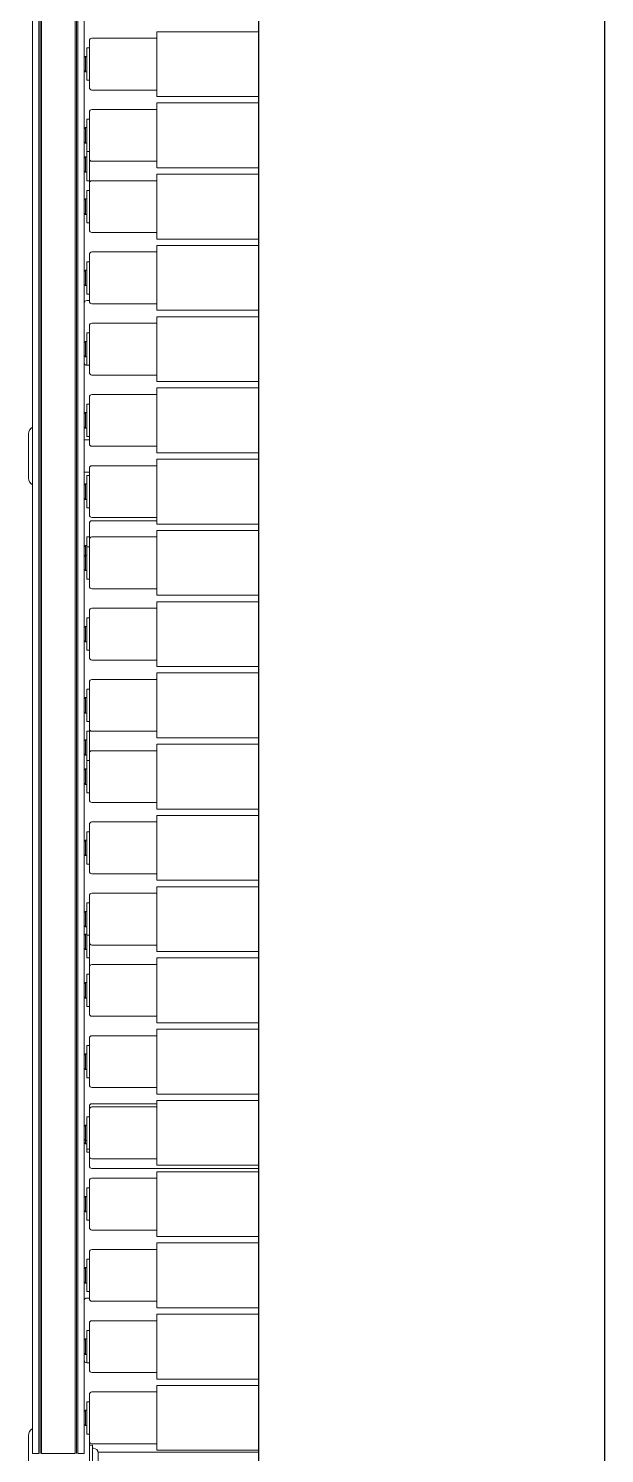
# Model space of a CAD drawing. Header units: metres. Extents: x 51 to 52746, y -259 to 37569.
# Drawn here: x 52301 to 52746, y 33366 to 34466 of the extents above; entities that cross this region are included whole.
import ezdxf

# ---------------------------------------------------------------- set-up
doc = ezdxf.new("R2010")
doc.units = ezdxf.units.M
doc.header["$LTSCALE"] = 500
doc.layers.add('QUOTA', color=4, linetype='Continuous')
doc.layers.add('Visible (ISO)', color=7, linetype='Continuous')

msp = doc.modelspace()

# ---------------------------------------------------------------- linework, layer by layer
at = {"linetype": 'Continuous', "lineweight": -3}
msp.add_line((52745.58, 37569.354), (52745.58, 22769.354), dxfattribs=at)
msp.add_line((52745.58, 37569.354), (52745.58, 22769.354), dxfattribs=at)
msp.add_line((52745.58, 37569.354), (52745.58, 22769.354), dxfattribs=at)
at = {"layer": 'QUOTA', "color": 30, "linetype": 'Continuous', "lineweight": -3}
msp.add_line((52478.914, 23036.021), (52478.914, 37302.688), dxfattribs=at)
at = {"layer": 'Visible (ISO)', "color": 4, "lineweight": 5}
for p, q in [((52304.066, 33366.209), (52304.066, 34906.209)), ((52309.066, 33366.209), (52309.066, 34906.209)), ((52310.066, 33366.209), (52310.066, 34906.209)), ((52311.066, 33366.209), (52311.066, 34906.209)), ((52337.066, 33366.209), (52337.066, 34906.209)), ((52338.066, 33366.209), (52338.066, 34906.209)), ((52339.066, 33366.209), (52339.066, 34906.209)), ((52344.066, 33366.209), (52344.066, 34906.209)), ((52400.066, 34463.709), (52400.066, 34413.709)), ((52400.066, 34463.709), (52478.914, 34463.709)), ((52348.066, 34420.709), (52348.066, 34456.709)), ((52350.066, 34458.709), (52400.066, 34458.709)), ((52344.066, 34443.709), (52345.066, 34444.709)), ((52345.066, 34444.709), (52345.066, 34432.709)), ((52345.066, 34444.709), (52346.066, 34444.709)), ((52346.066, 34426.209), (52346.066, 34451.209)), ((52346.066, 34451.209), (52348.066, 34451.209)), ((52344.066, 34433.709), (52345.066, 34432.709)), ((52345.066, 34432.709), (52346.066, 34432.709)), ((52346.066, 34426.209), (52348.066, 34426.209)), ((52350.066, 34418.709), (52400.066, 34418.709)), ((52400.066, 34413.709), (52478.914, 34413.709)), ((52400.066, 34408.709), (52400.066, 34358.709)), ((52400.066, 34408.709), (52478.914, 34408.709)), ((52348.066, 34365.709), (52348.066, 34401.709)), ((52350.066, 34403.709), (52400.066, 34403.709)), ((52344.066, 34388.709), (52345.066, 34389.709)), ((52345.066, 34389.709), (52345.066, 34377.709)), ((52345.066, 34389.709), (52346.066, 34389.709)), ((52346.066, 34371.209), (52346.066, 34396.209)), ((52346.066, 34396.209), (52348.066, 34396.209)), ((52344.066, 34378.709), (52345.066, 34377.709)), ((52345.066, 34377.709), (52346.066, 34377.709)), ((52344.066, 34366.209), (52345.066, 34367.209)), ((52345.066, 34367.209), (52345.066, 34355.209)), ((52345.066, 34367.209), (52346.066, 34367.209)), ((52346.066, 34371.209), (52348.066, 34371.209)), ((52346.066, 34348.709), (52346.066, 34371.209)), ((52348.066, 34346.709), (52348.066, 34365.709)), ((52344.066, 34356.209), (52345.066, 34355.209)), ((52345.066, 34355.209), (52346.066, 34355.209)), ((52350.066, 34363.709), (52400.066, 34363.709)), ((52400.066, 34358.709), (52478.914, 34358.709)), ((52400.066, 34353.709), (52400.066, 34303.709)), ((52400.066, 34353.709), (52478.914, 34353.709)), ((52346.066, 34348.709), (52348.066, 34348.709)), ((52348.066, 34310.709), (52348.066, 34346.709)), ((52350.066, 34348.709), (52400.066, 34348.709)), ((52344.066, 34333.709), (52345.066, 34334.709)), ((52345.066, 34334.709), (52345.066, 34322.709)), ((52345.066, 34334.709), (52346.066, 34334.709)), ((52346.066, 34316.209), (52346.066, 34341.209)), ((52346.066, 34341.209), (52348.066, 34341.209)), ((52344.066, 34323.709), (52345.066, 34322.709)), ((52345.066, 34322.709), (52346.066, 34322.709)), ((52346.066, 34316.209), (52348.066, 34316.209)), ((52350.066, 34308.709), (52400.066, 34308.709)), ((52400.066, 34303.709), (52478.914, 34303.709)), ((52400.066, 34298.709), (52400.066, 34248.709)), ((52400.066, 34298.709), (52478.914, 34298.709)), ((52348.066, 34255.709), (52348.066, 34291.709)), ((52350.066, 34293.709), (52400.066, 34293.709)), ((52344.066, 34278.709), (52345.066, 34279.709)), ((52345.066, 34279.709), (52345.066, 34267.709)), ((52345.066, 34279.709), (52346.066, 34279.709)), ((52346.066, 34261.209), (52346.066, 34286.209)), ((52346.066, 34286.209), (52348.066, 34286.209)), ((52344.066, 34268.709), (52345.066, 34267.709)), ((52345.066, 34267.709), (52346.066, 34267.709)), ((52346.066, 34261.209), (52348.066, 34261.209)), ((52346.066, 34256.209), (52348.066, 34256.209)), ((52350.066, 34253.709), (52400.066, 34253.709)), ((52400.066, 34248.709), (52478.914, 34248.709)), ((52400.066, 34243.709), (52400.066, 34193.709)), ((52400.066, 34243.709), (52478.914, 34243.709)), ((52348.066, 34200.709), (52348.066, 34236.709)), ((52350.066, 34238.709), (52400.066, 34238.709)), ((52344.066, 34223.709), (52345.066, 34224.709)), ((52345.066, 34224.709), (52345.066, 34212.709)), ((52345.066, 34224.709), (52346.066, 34224.709)), ((52346.066, 34206.209), (52346.066, 34231.209)), ((52346.066, 34231.209), (52348.066, 34231.209)), ((52344.066, 34213.709), (52345.066, 34212.709)), ((52345.066, 34212.709), (52346.066, 34212.709)), ((52346.066, 34206.209), (52348.066, 34206.209)), ((52350.066, 34198.709), (52400.066, 34198.709)), ((52400.066, 34193.709), (52478.914, 34193.709)), ((52400.066, 34188.709), (52400.066, 34138.709)), ((52400.066, 34188.709), (52478.914, 34188.709)), ((52348.066, 34145.709), (52348.066, 34181.709)), ((52350.066, 34183.709), (52400.066, 34183.709)), ((52344.066, 34168.709), (52345.066, 34169.709)), ((52345.066, 34169.709), (52345.066, 34157.709)), ((52345.066, 34169.709), (52346.066, 34169.709)), ((52346.066, 34151.209), (52346.066, 34176.209)), ((52346.066, 34176.209), (52348.066, 34176.209)), ((52344.066, 34158.709), (52345.066, 34157.709)), ((52345.066, 34157.709), (52346.066, 34157.709)), ((52301.066, 34153.209), (52301.066, 34119.209)), ((52344.066, 34148.709), (52348.066, 34148.709)), ((52346.066, 34151.209), (52348.066, 34151.209)), ((52350.066, 34143.709), (52400.066, 34143.709)), ((52400.066, 34138.709), (52478.914, 34138.709)), ((52400.066, 34133.709), (52400.066, 34083.709)), ((52400.066, 34133.709), (52478.914, 34133.709)), ((52344.066, 34123.709), (52348.066, 34123.709)), ((52348.066, 34090.709), (52348.066, 34126.709)), ((52350.066, 34128.709), (52400.066, 34128.709)), ((52344.066, 34113.709), (52345.066, 34114.709)), ((52345.066, 34114.709), (52345.066, 34102.709)), ((52345.066, 34114.709), (52346.066, 34114.709)), ((52346.066, 34096.209), (52346.066, 34121.209)), ((52346.066, 34121.209), (52348.066, 34121.209)), ((52344.066, 34103.709), (52345.066, 34102.709)), ((52345.066, 34102.709), (52346.066, 34102.709)), ((52346.066, 34096.209), (52348.066, 34096.209)), ((52348.066, 34071.709), (52348.066, 34084.209)), ((52350.066, 34088.709), (52400.066, 34088.709)), ((52350.066, 34086.209), (52400.066, 34086.209)), ((52400.066, 34083.709), (52478.914, 34083.709)), ((52400.066, 34078.709), (52400.066, 34028.709)), ((52400.066, 34078.709), (52478.914, 34078.709)), ((52344.066, 34066.209), (52345.066, 34067.209)), ((52345.066, 34067.209), (52345.066, 34059.709)), ((52345.066, 34067.209), (52346.066, 34067.209)), ((52346.066, 34066.209), (52346.066, 34073.709)), ((52346.066, 34073.709), (52348.066, 34073.709)), ((52348.066, 34035.709), (52348.066, 34071.709)), ((52350.066, 34073.709), (52400.066, 34073.709)), ((52344.066, 34058.709), (52345.066, 34059.709)), ((52345.066, 34059.709), (52345.066, 34047.709)), ((52345.066, 34059.709), (52346.066, 34059.709)), ((52346.066, 34041.209), (52346.066, 34066.209)), ((52346.066, 34066.209), (52348.066, 34066.209)), ((52344.066, 34048.709), (52345.066, 34047.709)), ((52345.066, 34047.709), (52346.066, 34047.709)), ((52346.066, 34041.209), (52348.066, 34041.209)), ((52350.066, 34033.709), (52400.066, 34033.709)), ((52400.066, 34028.709), (52478.914, 34028.709)), ((52400.066, 34023.709), (52400.066, 33973.709)), ((52400.066, 34023.709), (52478.914, 34023.709)), ((52348.066, 33980.709), (52348.066, 34016.709)), ((52350.066, 34018.709), (52400.066, 34018.709)), ((52344.066, 34003.709), (52345.066, 34004.709)), ((52345.066, 34004.709), (52345.066, 33992.709)), ((52345.066, 34004.709), (52346.066, 34004.709)), ((52346.066, 33986.209), (52346.066, 34011.209)), ((52346.066, 34011.209), (52348.066, 34011.209)), ((52344.066, 33993.709), (52345.066, 33992.709)), ((52345.066, 33992.709), (52346.066, 33992.709)), ((52346.066, 33986.209), (52348.066, 33986.209)), ((52350.066, 33978.709), (52400.066, 33978.709)), ((52400.066, 33973.709), (52478.914, 33973.709)), ((52400.066, 33968.709), (52400.066, 33918.709)), ((52400.066, 33968.709), (52478.914, 33968.709)), ((52348.066, 33925.709), (52348.066, 33961.709)), ((52350.066, 33963.709), (52400.066, 33963.709)), ((52344.066, 33948.709), (52345.066, 33949.709)), ((52345.066, 33949.709), (52345.066, 33937.709)), ((52345.066, 33949.709), (52346.066, 33949.709)), ((52346.066, 33931.209), (52346.066, 33956.209)), ((52346.066, 33956.209), (52348.066, 33956.209)), ((52344.066, 33938.709), (52345.066, 33937.709)), ((52345.066, 33937.709), (52346.066, 33937.709)), ((52346.066, 33931.209), (52348.066, 33931.209)), ((52348.066, 33906.709), (52348.066, 33925.709)), ((52344.066, 33916.209), (52345.066, 33917.209)), ((52345.066, 33917.209), (52345.066, 33905.209)), ((52345.066, 33917.209), (52346.066, 33917.209)), ((52346.066, 33901.209), (52346.066, 33923.709)), ((52346.066, 33923.709), (52348.066, 33923.709)), ((52350.066, 33923.709), (52400.066, 33923.709)), ((52400.066, 33918.709), (52478.914, 33918.709)), ((52400.066, 33913.709), (52400.066, 33863.709)), ((52400.066, 33913.709), (52478.914, 33913.709)), ((52344.066, 33906.209), (52345.066, 33905.209)), ((52345.066, 33905.209), (52346.066, 33905.209)), ((52348.066, 33870.709), (52348.066, 33906.709)), ((52350.066, 33908.709), (52400.066, 33908.709)), ((52344.066, 33893.709), (52345.066, 33894.709)), ((52345.066, 33894.709), (52345.066, 33882.709)), ((52345.066, 33894.709), (52346.066, 33894.709)), ((52346.066, 33876.209), (52346.066, 33901.209)), ((52346.066, 33901.209), (52348.066, 33901.209)), ((52344.066, 33883.709), (52345.066, 33882.709)), ((52345.066, 33882.709), (52346.066, 33882.709)), ((52346.066, 33876.209), (52348.066, 33876.209)), ((52350.066, 33868.709), (52400.066, 33868.709)), ((52400.066, 33863.709), (52478.914, 33863.709)), ((52400.066, 33858.709), (52400.066, 33808.709)), ((52400.066, 33858.709), (52478.914, 33858.709)), ((52348.066, 33815.709), (52348.066, 33851.709)), ((52350.066, 33853.709), (52400.066, 33853.709)), ((52344.066, 33838.709), (52345.066, 33839.709)), ((52345.066, 33839.709), (52345.066, 33827.709)), ((52345.066, 33839.709), (52346.066, 33839.709)), ((52346.066, 33821.209), (52346.066, 33846.209)), ((52346.066, 33846.209), (52348.066, 33846.209)), ((52344.066, 33828.709), (52345.066, 33827.709)), ((52345.066, 33827.709), (52346.066, 33827.709)), ((52346.066, 33821.209), (52348.066, 33821.209)), ((52350.066, 33813.709), (52400.066, 33813.709)), ((52400.066, 33808.709), (52478.914, 33808.709)), ((52400.066, 33803.709), (52400.066, 33753.709)), ((52400.066, 33803.709), (52478.914, 33803.709)), ((52348.066, 33760.709), (52348.066, 33796.709)), ((52350.066, 33798.709), (52400.066, 33798.709)), ((52344.066, 33783.709), (52345.066, 33784.709)), ((52345.066, 33784.709), (52345.066, 33772.709)), ((52345.066, 33784.709), (52346.066, 33784.709)), ((52346.066, 33766.209), (52346.066, 33791.209)), ((52346.066, 33791.209), (52348.066, 33791.209)), ((52344.066, 33773.709), (52345.066, 33772.709)), ((52345.066, 33772.709), (52346.066, 33772.709)), ((52344.066, 33766.209), (52345.066, 33767.209)), ((52345.066, 33767.209), (52345.066, 33755.209)), ((52345.066, 33767.209), (52346.066, 33767.209)), ((52346.066, 33766.209), (52348.066, 33766.209)), ((52346.066, 33748.709), (52346.066, 33766.209)), ((52348.066, 33741.709), (52348.066, 33760.709)), ((52344.066, 33756.209), (52345.066, 33755.209)), ((52345.066, 33755.209), (52346.066, 33755.209)), ((52346.066, 33748.709), (52348.066, 33748.709)), ((52350.066, 33758.709), (52400.066, 33758.709)), ((52400.066, 33753.709), (52478.914, 33753.709)), ((52400.066, 33748.709), (52400.066, 33698.709)), ((52400.066, 33748.709), (52478.914, 33748.709)), ((52348.066, 33705.709), (52348.066, 33741.709)), ((52350.066, 33743.709), (52400.066, 33743.709)), ((52344.066, 33728.709), (52345.066, 33729.709)), ((52345.066, 33729.709), (52345.066, 33717.709)), ((52345.066, 33729.709), (52346.066, 33729.709)), ((52346.066, 33711.209), (52346.066, 33736.209)), ((52346.066, 33736.209), (52348.066, 33736.209)), ((52344.066, 33718.709), (52345.066, 33717.709)), ((52345.066, 33717.709), (52346.066, 33717.709)), ((52346.066, 33711.209), (52348.066, 33711.209)), ((52350.066, 33703.709), (52400.066, 33703.709)), ((52400.066, 33698.709), (52478.914, 33698.709)), ((52400.066, 33693.709), (52400.066, 33643.709)), ((52400.066, 33693.709), (52478.914, 33693.709)), ((52348.066, 33650.709), (52348.066, 33686.709)), ((52350.066, 33688.709), (52400.066, 33688.709)), ((52344.066, 33673.709), (52345.066, 33674.709)), ((52345.066, 33674.709), (52345.066, 33662.709)), ((52345.066, 33674.709), (52346.066, 33674.709)), ((52346.066, 33656.209), (52346.066, 33681.209)), ((52346.066, 33681.209), (52348.066, 33681.209)), ((52344.066, 33663.709), (52345.066, 33662.709)), ((52345.066, 33662.709), (52346.066, 33662.709)), ((52346.066, 33656.209), (52348.066, 33656.209)), ((52350.066, 33648.709), (52400.066, 33648.709)), ((52400.066, 33643.709), (52478.914, 33643.709)), ((52400.066, 33638.709), (52400.066, 33588.709)), ((52400.066, 33638.709), (52478.914, 33638.709)), ((52348.066, 33631.709), (52348.066, 33634.209)), ((52348.066, 33595.709), (52348.066, 33631.709)), ((52350.066, 33636.209), (52400.066, 33636.209)), ((52350.066, 33633.709), (52400.066, 33633.709)), ((52344.066, 33618.709), (52345.066, 33619.709)), ((52345.066, 33619.709), (52345.066, 33607.709)), ((52345.066, 33619.709), (52346.066, 33619.709)), ((52346.066, 33601.209), (52346.066, 33626.209)), ((52346.066, 33626.209), (52348.066, 33626.209)), ((52344.066, 33608.709), (52345.066, 33607.709)), ((52344.066, 33606.209), (52345.066, 33605.209)), ((52345.066, 33607.709), (52346.066, 33607.709)), ((52345.066, 33607.709), (52345.066, 33605.209)), ((52345.066, 33605.209), (52346.066, 33605.209)), ((52346.066, 33601.209), (52348.066, 33601.209)), ((52346.066, 33598.709), (52346.066, 33601.209)), ((52346.066, 33598.709), (52348.066, 33598.709)), ((52348.066, 33588.209), (52348.066, 33595.709)), ((52350.066, 33593.709), (52400.066, 33593.709)), ((52350.066, 33586.209), (52478.914, 33586.209)), ((52400.066, 33588.709), (52478.914, 33588.709)), ((52400.066, 33583.709), (52400.066, 33533.709)), ((52400.066, 33583.709), (52478.914, 33583.709)), ((52348.066, 33540.709), (52348.066, 33576.709)), ((52350.066, 33578.709), (52400.066, 33578.709)), ((52344.066, 33563.709), (52345.066, 33564.709)), ((52345.066, 33564.709), (52345.066, 33552.709)), ((52345.066, 33564.709), (52346.066, 33564.709)), ((52346.066, 33546.209), (52346.066, 33571.209)), ((52346.066, 33571.209), (52348.066, 33571.209)), ((52344.066, 33553.709), (52345.066, 33552.709)), ((52345.066, 33552.709), (52346.066, 33552.709)), ((52346.066, 33546.209), (52348.066, 33546.209)), ((52350.066, 33538.709), (52400.066, 33538.709)), ((52400.066, 33533.709), (52478.914, 33533.709)), ((52400.066, 33528.709), (52400.066, 33478.709)), ((52400.066, 33528.709), (52478.914, 33528.709)), ((52348.066, 33485.709), (52348.066, 33521.709)), ((52350.066, 33523.709), (52400.066, 33523.709)), ((52344.066, 33508.709), (52345.066, 33509.709)), ((52345.066, 33509.709), (52345.066, 33497.709)), ((52345.066, 33509.709), (52346.066, 33509.709)), ((52346.066, 33491.209), (52346.066, 33516.209)), ((52346.066, 33516.209), (52348.066, 33516.209)), ((52344.066, 33498.709), (52345.066, 33497.709)), ((52345.066, 33497.709), (52346.066, 33497.709)), ((52346.066, 33491.209), (52348.066, 33491.209)), ((52346.066, 33486.209), (52348.066, 33486.209)), ((52350.066, 33483.709), (52400.066, 33483.709)), ((52400.066, 33478.709), (52478.914, 33478.709)), ((52400.066, 33473.709), (52400.066, 33423.709)), ((52400.066, 33473.709), (52478.914, 33473.709)), ((52348.066, 33430.709), (52348.066, 33466.709)), ((52350.066, 33468.709), (52400.066, 33468.709)), ((52344.066, 33453.709), (52345.066, 33454.709)), ((52345.066, 33454.709), (52345.066, 33442.709)), ((52345.066, 33454.709), (52346.066, 33454.709)), ((52346.066, 33436.209), (52346.066, 33461.209)), ((52346.066, 33461.209), (52348.066, 33461.209)), ((52344.066, 33443.709), (52345.066, 33442.709)), ((52345.066, 33442.709), (52346.066, 33442.709)), ((52346.066, 33436.209), (52348.066, 33436.209)), ((52350.066, 33428.709), (52400.066, 33428.709)), ((52400.066, 33423.709), (52478.914, 33423.709)), ((52400.066, 33418.709), (52400.066, 33368.709)), ((52400.066, 33418.709), (52478.914, 33418.709)), ((52348.066, 33375.709), (52348.066, 33411.709)), ((52350.066, 33413.709), (52400.066, 33413.709)), ((52344.066, 33398.709), (52345.066, 33399.709)), ((52345.066, 33399.709), (52345.066, 33387.709)), ((52345.066, 33399.709), (52346.066, 33399.709)), ((52346.066, 33381.209), (52346.066, 33406.209)), ((52346.066, 33406.209), (52348.066, 33406.209)), ((52344.066, 33388.709), (52345.066, 33387.709)), ((52345.066, 33387.709), (52346.066, 33387.709)), ((52301.066, 33380.209), (52301.066, 33346.209)), ((52346.066, 33381.209), (52348.066, 33381.209)), ((52348.066, 33375.709), (52348.066, 33336.209)), ((52307.066, 33366.209), (52304.066, 33366.209)), ((52307.066, 33366.209), (52309.066, 33366.209)), ((52311.066, 33366.209), (52337.066, 33366.209)), ((52339.066, 33366.209), (52341.066, 33366.209)), ((52344.066, 33366.209), (52341.066, 33366.209)), ((52350.366, 33372.609), (52348.066, 33372.609)), ((52350.066, 33373.709), (52400.066, 33373.709)), ((52350.366, 33353.809), (52350.366, 33372.609)), ((52351.266, 33370.209), (52350.366, 33370.209)), ((52354.714, 33367.309), (52478.914, 33367.309)), ((52354.766, 33366.709), (52354.766, 33359.709)), ((52400.066, 33368.709), (52478.914, 33368.709))]:
    msp.add_line(p, q, dxfattribs=at)
for centre, radius, start, end in [((52350.066, 34456.709), 2, 90, 180), ((52350.066, 34420.709), 2, 180, 270), ((52350.066, 34401.709), 2, 90, 180), ((52350.066, 34365.709), 2, 180, 270), ((52350.066, 34346.709), 2, 90, 180), ((52350.066, 34310.709), 2, 180, 270), ((52350.066, 34291.709), 2, 90, 180), ((52346.066, 34254.209), 2, 90, 180), ((52350.066, 34255.709), 2, 180, 270), ((52350.066, 34236.709), 2, 90, 180), ((52346.066, 34208.209), 2, 180, 270), ((52350.066, 34200.709), 2, 180, 270), ((52350.066, 34181.709), 2, 90, 180), ((52307.066, 34153.209), 6, 120.001323, 180), ((52350.066, 34145.709), 2, 180, 270), ((52350.066, 34126.709), 2, 90, 180), ((52307.066, 34119.209), 6, 180, 239.998677), ((52350.066, 34090.709), 2, 180, 270), ((52350.066, 34084.209), 2, 90, 180), ((52350.066, 34071.709), 2, 90, 180), ((52350.066, 34035.709), 2, 180, 270), ((52350.066, 34016.709), 2, 90, 180), ((52350.066, 33980.709), 2, 180, 270), ((52350.066, 33961.709), 2, 90, 180), ((52350.066, 33925.709), 2, 180, 270), ((52350.066, 33906.709), 2, 90, 180), ((52350.066, 33870.709), 2, 180, 270), ((52350.066, 33851.709), 2, 90, 180), ((52350.066, 33815.709), 2, 180, 270), ((52350.066, 33796.709), 2, 90, 180), ((52350.066, 33760.709), 2, 180, 270), ((52350.066, 33741.709), 2, 90, 180), ((52350.066, 33705.709), 2, 180, 270), ((52350.066, 33686.709), 2, 90, 180), ((52350.066, 33650.709), 2, 180, 270), ((52350.066, 33634.209), 2, 90, 180), ((52350.066, 33631.709), 2, 90, 180), ((52350.066, 33595.709), 2, 180, 270), ((52350.066, 33588.209), 2, 180, 270), ((52350.066, 33576.709), 2, 90, 180), ((52350.066, 33540.709), 2, 180, 270), ((52350.066, 33521.709), 2, 90, 180), ((52346.066, 33484.209), 2, 90, 180), ((52350.066, 33485.709), 2, 180, 270), ((52350.066, 33466.709), 2, 90, 180), ((52346.066, 33438.209), 2, 180, 270), ((52350.066, 33430.709), 2, 180, 270), ((52350.066, 33411.709), 2, 90, 180), ((52307.066, 33380.209), 6, 120.001323, 180), ((52350.066, 33375.709), 2, 180, 270), ((52351.266, 33366.709), 3.5, 0, 90)]:
    msp.add_arc(centre, radius, start, end, dxfattribs=at)

doc.saveas('drawing.dxf')
